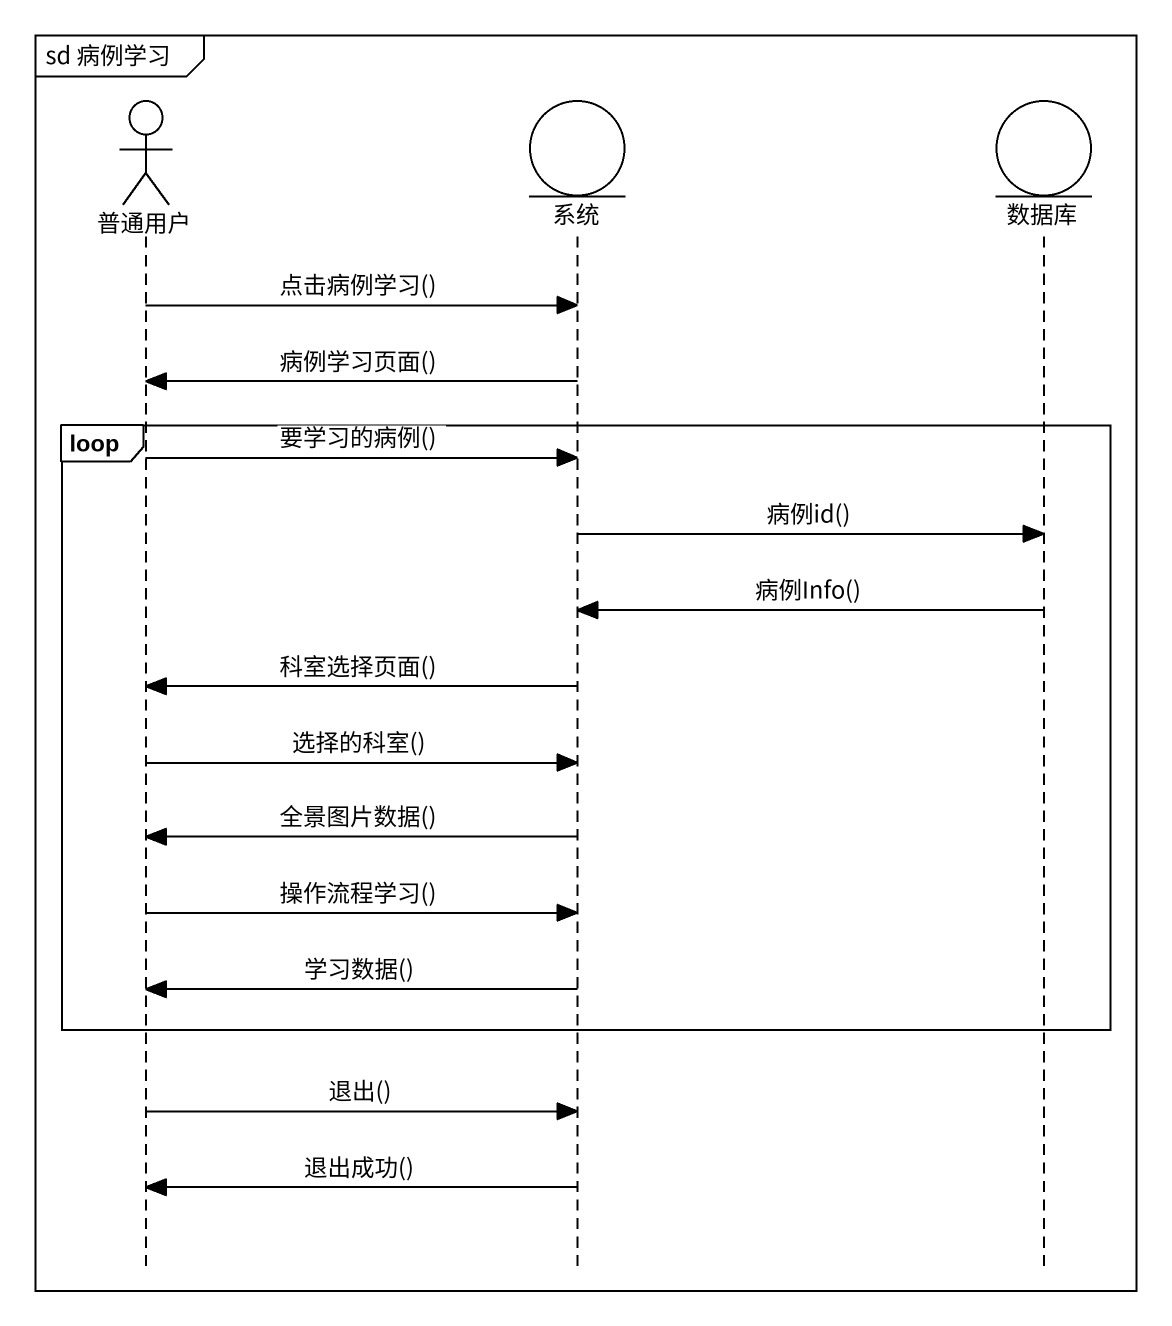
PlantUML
@startuml
mainframe sd 病例学习
hide footbox
actor 普通用户
entity 系统
entity 数据库

普通用户 -> 系统 : 点击病例学习()
系统 -> 普通用户 : 病例学习页面()
loop
  普通用户 -> 系统 : 要学习的病例()
  系统 -> 数据库 : 病例id()
  数据库 -> 系统 : 病例Info()
  系统 -> 普通用户 : 科室选择页面()
  普通用户 -> 系统 : 选择的科室()
  系统 -> 普通用户 : 全景图片数据()
  普通用户 -> 系统 : 操作流程学习()
  系统 -> 普通用户 : 学习数据()
end
普通用户 -> 系统 : 退出()
系统 -> 普通用户 : 退出成功()
@enduml
